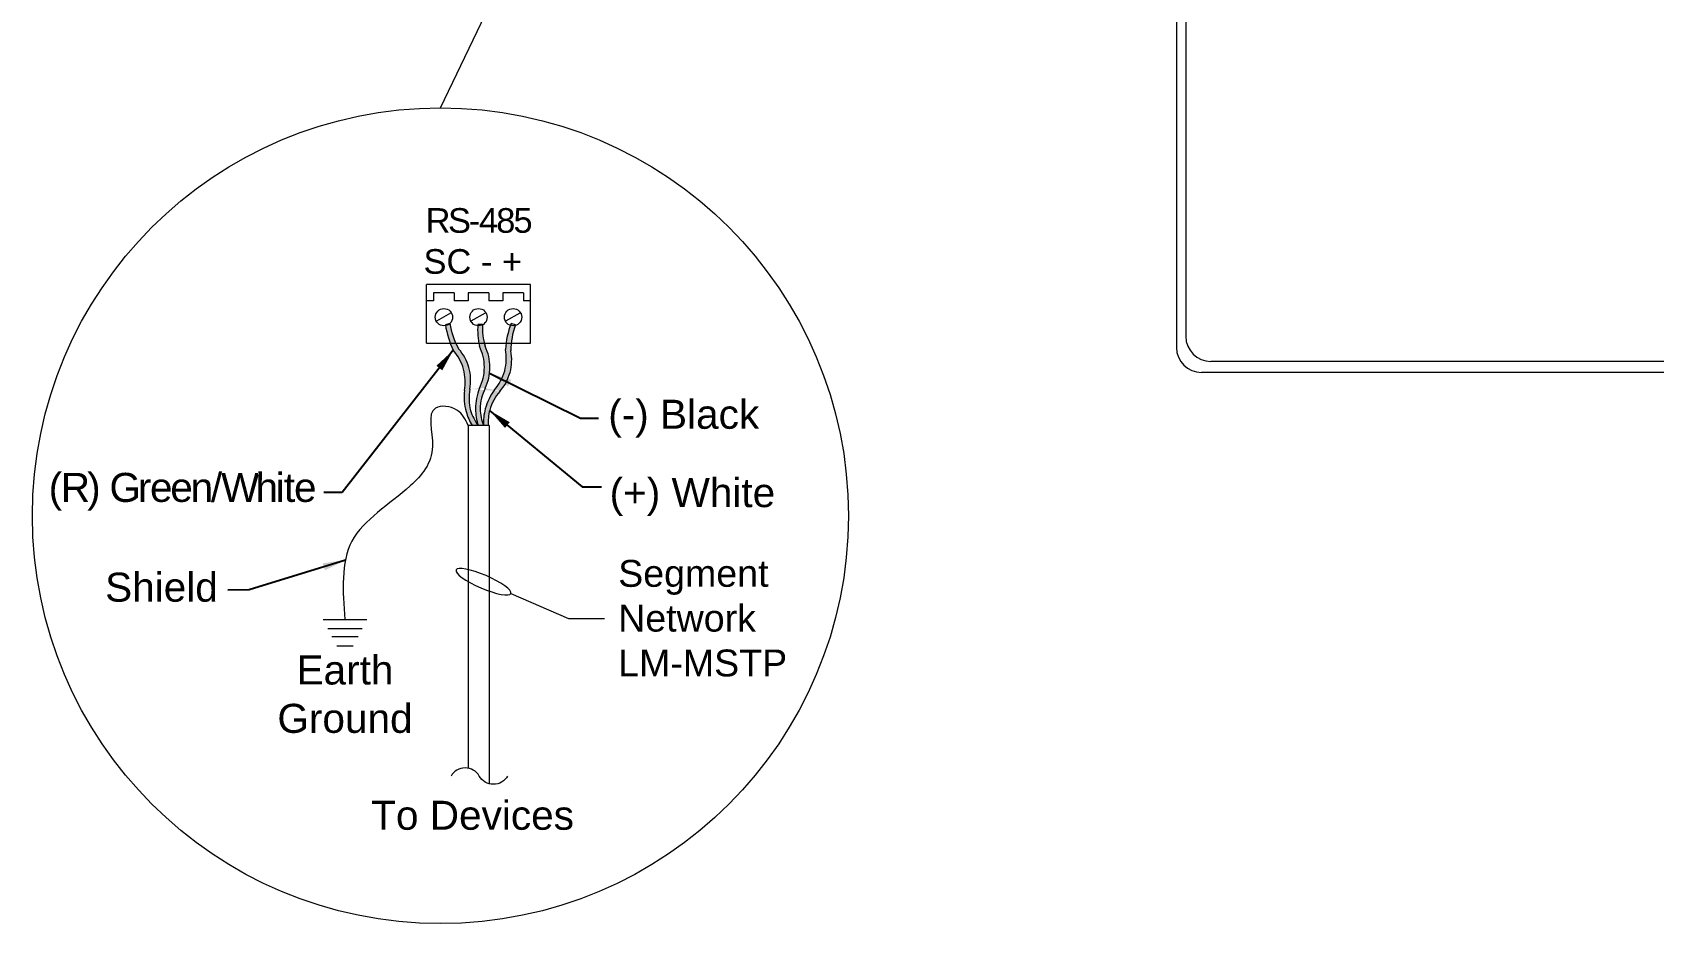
# Model space of a CAD drawing. Header units: inches. Extents: x -60 to 2005, y -577 to 104.
# Drawn here: x 1538.33 to 1560.57, y 31.03 to 43.26 of the extents above; entities that cross this region are included whole.
import ezdxf

# ---------------------------------------------------------------- set-up
doc = ezdxf.new("R2010")
doc.units = ezdxf.units.IN
doc.header["$MEASUREMENT"] = 0
doc.layers.get('0').update_dxf_attribs({"lineweight": 5})
doc.layers.add('WS_LowVoltage', color=6, linetype='Continuous', lineweight=5)
doc.styles.add('ARIAL', font='arial.ttf')
doc.dimstyles.get("Standard").update_dxf_attribs({"dimtxt": 0.18, "dimasz": 0.18, "dimexe": 0.18, "dimexo": 0.0625, "dimgap": 0.09, "dimtad": 0, "dimtih": 1, "dimtoh": 1, "dimdec": 4, "dimzin": 0, "dimdsep": 46, "dimtxsty": 'Standard', "dimcen": 0.09, "dimadec": 0, "dimazin": 0, "dimtfac": 1, "dimtdec": 4, "dimtofl": 0, "dimtmove": 0, "dimatfit": 3, "dimfxl": 1, "dimtolj": 1, "dimtzin": 0, "dimarcsym": 0})

# ---------------------------------------------------------------- blocks, each defined once
blk = doc.blocks.new('G_ENDLINE')
blk.add_lwpolyline([(0.08660254037841053, -7.744915819785092e-13, -0.5773502691867318), (5.426770144367765e-13, -4.618527782440651e-13, 0.5773502691905019), (-0.08660254037796689, -4.583000645652646e-13, 0.5773502691905019)], format="xyb")

msp = doc.modelspace()

# ---------------------------------------------------------------- hatches: boundary and pattern name
h = msp.add_hatch(color=256)
edge = h.paths.add_edge_path()
edge.add_line((1544.058728751178, 39.26432633590889), (1543.998853571506, 39.24772528470533))
edge.add_arc((1545.210825867987, 39.42883024085131), 1.225428844354921, 188.4988200317891, 205.6450511385068)
edge.add_arc((1543.602676978084, 38.45789270414684), 0.6689955890457627, 15.727372145294396, 41.19067404646472, ccw=False)
edge.add_arc((1543.60123723559, 38.46308543799597), 0.6689955890457627, -10.197437498566273, 15.265864402604109, ccw=False)
edge.add_arc((1545.024725087505, 38.26216809727373), 0.7694929859867486, 173.8469486297035, 195.4966182739494)
edge.add_arc((1545.024725087505, 38.26216809727373), 0.7694929859867486, 195.4966182739494, 211.0566181616065)
edge.add_line((1544.365532814836, 37.86519832117506), (1544.44710547874, 37.86519832117506))
edge.add_arc((1545.008283093118, 38.27588745716713), 0.6954033946575598, 196.9479963301705, 216.1979528666372, ccw=False)
edge.add_arc((1545.017695152506, 38.24194088715399), 0.6954033946575587, 169.8025625014334, 194.0452402177281, ccw=False)
edge.add_arc((1543.674848860595, 38.4834950695425), 0.668995589045761, 349.8025625014333, 375.2658644026042)
edge.add_arc((1543.676288603089, 38.47830233569334), 0.668995589045761, 15.72737214529438, 41.19067404646516)
edge.add_arc((1545.131332937442, 39.44609852566512), 1.087897453512887, 189.6184229029745, 208.9876342423386, ccw=False)
edge = h.paths.add_edge_path()
edge.add_arc((1544.238664336562, 38.76681829160572), 0.668995589045761, 345.0605592722173, 370.5238611733882)
edge.add_arc((1545.97490808383, 38.88815989244728), 1.078501713048974, 160.5013963686815, 179.9549978711915, ccw=False)
edge.add_line((1544.95825884728, 39.24814638507178), (1544.898290060848, 39.26440604975465))
edge.add_arc((1546.03274938361, 38.83731289274641), 1.212190793466118, 159.3700055532401, 176.6097834430752)
edge.add_arc((1544.164937629719, 38.78680821641098), 0.6689955890457627, -14.93944072778271, 10.523861173387786, ccw=False)
edge.add_arc((1544.166347765131, 38.79200906839856), 0.6689955890457627, 319.1357496283569, 344.59905152952734, ccw=False)
edge.add_arc((1545.288280933509, 37.89314789555499), 0.7694929859867486, 143.1801357566266, 164.8298054008724)
edge.add_arc((1545.288280933509, 37.89314789555499), 0.7694929859867486, 164.8298054008724, 182.0815589057538)
edge.add_line((1544.51929570818, 37.86519832117506), (1544.587400502415, 37.86519832117506))
edge.add_arc((1545.28113587541, 37.91333472690781), 0.6954033946575598, 166.2811834570936, 183.9692359680558, ccw=False)
edge.add_arc((1545.27191736703, 37.87933508601498), 0.6954033946575587, 139.1357496283565, 163.3784273446512, ccw=False)
edge.add_arc((1544.240074471974, 38.77201914359321), 0.668995589045761, 319.1357496283565, 344.5990515295273)
edge = h.paths.add_edge_path()
edge.add_arc((1545.358233604563, 39.20363338046405), 0.8530302222486597, 176.7837172581501, 197.1557302662799)
edge.add_arc((1543.940310986384, 38.66196169905652), 0.668995589045761, 0.2307538713449162, 25.69405577251581, ccw=False)
edge.add_arc((1543.940310986384, 38.6673503299844), 0.668995589045761, 334.30594422748396, 359.76924612865474, ccw=False)
edge.add_arc((1545.169800936949, 38.07579386759943), 0.6954033946575587, 154.305944227484, 178.5486219437788)
edge.add_arc((1545.169800936949, 38.11102107977399), 0.6954033946575598, 181.4513780562211, 200.7013345926879)
edge.add_line((1544.51929570818, 37.86519832117506), (1544.44710547874, 37.86519832117506))
edge.add_arc((1545.181979643609, 38.09340747368671), 0.7694929859867486, 180, 197.2517535048816, ccw=False)
edge.add_arc((1545.181979643609, 38.09340747368671), 0.7694929859867486, 158.3503303557542, 180, ccw=False)
edge.add_arc((1543.863922345895, 38.6673503299844), 0.6689955890457627, 334.3059442274844, 359.7692461286547)
edge.add_arc((1543.863922345895, 38.66196169905652), 0.6689955890457627, 0.2307538713449242, 25.6940557725153)
edge.add_arc((1545.397402250951, 39.17376871706028), 0.9566885041639231, 175.2384417745333, 193.402646708419, ccw=False)
edge.add_line((1544.444015491777, 39.2531827046956), (1544.50654702426, 39.25149285184699))
edge = h.paths.add_edge_path()
edge.add_arc((1545.408224713227, 38.45529218692212), 0.668995589045408, 190.062353430753, 190.5238611734474)
edge.add_arc((1544.841175707267, 38.80687199814486), 0.668995589045408, 220.7291663038299, 221.1906740465243)
edge.add_arc((1545.150637781601, 38.66735032998486), 0.668995589045408, 205.2325480298807, 205.6940557725749)

# ---------------------------------------------------------------- linework, layer by layer
for p, q in [((1543.929814268317, 42.22364313195527), (1546.246957213274, 47.03408667822265)), ((1545.164442528485, 39.79863325480261), (1543.740285230956, 39.79863325480244)), ((1543.740285230956, 38.99369965372148), (1543.740285230956, 39.79863325480261)), ((1543.834565907252, 39.68747947780281), (1543.834565907252, 39.57502533871951)), ((1544.120723653838, 39.68747947780281), (1543.834565907252, 39.68747947780281)), ((1544.120723653838, 39.68747947780281), (1544.120723653838, 39.57502533871951)), ((1544.309285006428, 39.68747947780281), (1544.309285006428, 39.57502533871957)), ((1544.595442753014, 39.68747947780287), (1544.309285006428, 39.68747947780287)), ((1544.595442753014, 39.68747947780287), (1544.595442753014, 39.57502533871957)), ((1544.784004105604, 39.68747947780287), (1544.784004105604, 39.57502533871957)), ((1545.07016185219, 39.68747947780292), (1544.784004105604, 39.68747947780287)), ((1545.07016185219, 39.68747947780292), (1545.07016185219, 39.57502533871966)), ((1545.164442528485, 38.99369965372148), (1545.164442528485, 39.79863325480261)), ((1543.834565907252, 39.57502533871951), (1543.740285230956, 39.57502533871951)), ((1544.069155842507, 39.40883698587976), (1543.874311639572, 39.29524610941093)), ((1544.309285006428, 39.57502533871957), (1544.120723653838, 39.57502533871951)), ((1544.543874941683, 39.40883698587976), (1544.349030738748, 39.29524610941093)), ((1544.784004105604, 39.57502533871957), (1544.595442753014, 39.57502533871957)), ((1545.01859404086, 39.40883698587976), (1544.823749837924, 39.29524610941093)), ((1545.164442528485, 39.57502533871966), (1545.07016185219, 39.57502533871966)), ((1544.058728751178, 39.26432633590889), (1543.998853571506, 39.24772528470533)), ((1544.50654702426, 39.25149285184705), (1544.444015491777, 39.2531827046956)), ((1544.95825884728, 39.24814638507178), (1544.898290060848, 39.26440604975471)), ((1543.740285230956, 38.99369965372148), (1545.164442528485, 38.99369965372159)), ((1544.600861807393, 37.86519832117506), (1544.310961310074, 37.86519832117506)), ((1544.310961310074, 37.86519832117506), (1544.310961310074, 33.16437356847507)), ((1544.44710547874, 37.86519832117506), (1544.365532814836, 37.86519832117506)), ((1544.51929570818, 37.86519832117506), (1544.44710547874, 37.86519832117506)), ((1544.587400502415, 37.86519832117506), (1544.51929570818, 37.86519832117506)), ((1544.600861807393, 37.86519832117506), (1544.600861807393, 32.95147663497175)), ((1544.896540078101, 35.56061582670566), (1545.688430745859, 35.22005768600826)), ((1542.31989732491, 35.20530996544915), (1542.922674000668, 35.20530996544915)), ((1542.584288304222, 35.20530996544915), (1542.658283021357, 35.20530996544915)), ((1545.688430745859, 35.22005768600826), (1546.178675738437, 35.22005768600826)), ((1542.384901392677, 35.07925936121995), (1542.857669932902, 35.07925936121995)), ((1542.441456157763, 34.96959295792931), (1542.801115167816, 34.96959295792925)), ((1542.509412983355, 34.84379964741603), (1542.733158342224, 34.84379964741603))]:
    msp.add_line(p, q)
for centre, radius in [((1543.929814268317, 36.62818865939641), 5.595454472558842), ((1543.977644780545, 39.35204154764517), 0.1186797747940498), ((1544.452363879721, 39.35204154764526), 0.1186797747940498), ((1544.927082978897, 39.35204154764534), 0.1186797747940498)]:
    msp.add_circle(centre, radius)
for centre, radius, start, end in [((1545.210825867987, 39.42883024085131), 1.225428844354921, 188.4988200317887, 205.6450511385046), ((1545.131332937442, 39.44609852566512), 1.087897453512887, 189.6184229029749, 208.9876342423411), ((1545.397402250951, 39.17376871706028), 0.9566885041639231, 175.2384417745339, 193.4026467084167), ((1545.358233604563, 39.20363338046405), 0.8530302222486597, 176.7837172581511, 197.1557302662777), ((1546.03274938361, 38.83731289274641), 1.212190793466118, 159.3700055532372, 176.6097834430757), ((1545.97490808383, 38.88815989244728), 1.078501713048974, 160.50139636868, 179.9549978711929), ((1543.676288603089, 38.47830233569334), 0.668995589045761, 15.72737214529434, 41.19067404647257), ((1543.863922345895, 38.66196169905652), 0.6689955890457627, 0.2307538713427556, 25.69405577251356), ((1543.940310986384, 38.66196169905652), 0.668995589045761, 0.2307538713427556, 25.69405577251356), ((1543.602676978084, 38.45789270414684), 0.6689955890457627, 15.72737214529434, 41.19067404646154), ((1544.164937629719, 38.78680821641098), 0.6689955890457627, 345.060559272215, 10.52386117338795), ((1544.238664336562, 38.76681829160572), 0.668995589045761, 345.060559272215, 10.52386117338795), ((1543.60123723559, 38.46308543799597), 0.6689955890457627, 349.802562501433, 15.26586440260262), ((1543.674848860595, 38.4834950695425), 0.668995589045761, 349.802562501433, 15.26586440260262), ((1543.863922345895, 38.6673503299844), 0.6689955890457627, 334.3059442274865, 359.769246128654), ((1543.940310986384, 38.6673503299844), 0.668995589045761, 334.3059442274865, 359.769246128654), ((1544.166347765131, 38.79200906839856), 0.6689955890457627, 319.1357496283561, 344.5990515295275), ((1544.240074471974, 38.77201914359321), 0.668995589045761, 319.1357496283561, 344.5990515295275), ((1545.024725087505, 38.26216809727373), 0.7694929859867486, 173.8469486297026, 195.4966182739498), ((1545.017695152506, 38.24194088715399), 0.6954033946575587, 169.802562501433, 194.0452402177281), ((1545.181979643609, 38.09340747368671), 0.7694929859867486, 158.350330355755, 180), ((1545.169800936949, 38.07579386759943), 0.6954033946575587, 154.3059442274864, 178.5486219437798), ((1545.288280933509, 37.89314789555499), 0.7694929859867486, 143.1801357566219, 164.8298054008746), ((1545.27191736703, 37.87933508601498), 0.6954033946575587, 139.1357496283561, 163.3784273446537), ((1545.024725087505, 38.26216809727373), 0.7694929859867486, 195.4966182739498, 211.0566181616132), ((1545.008283093118, 38.27588745716713), 0.6954033946575598, 196.9479963301672, 216.1979528666416), ((1545.181979643609, 38.09340747368671), 0.7694929859867486, 180, 197.2517535048799), ((1545.169800936949, 38.11102107977399), 0.6954033946575598, 181.4513780562202, 200.7013345926844), ((1545.288280933509, 37.89314789555499), 0.7694929859867486, 164.8298054008746, 182.0815589057521), ((1545.28113587541, 37.91333472690781), 0.6954033946575598, 166.2811834570933, 183.969235968055)]:
    msp.add_arc(centre, radius, start, end)
at = {"extrusion": (0, 0, -1)}
msp.add_ellipse((1544.520557613676, 35.72230972490718), major_axis=(0.3759824644245958, -0.1616938982015202), ratio=0.2226500044006698, dxfattribs=at)
msp.add_spline([(1544.310961310074, 37.86519832117506), (1544.156585822533, 38.07788658047696), (1543.863881386409, 38.10506705013717), (1543.821352903161, 37.57994338288779), (1543.515153835665, 37.03648567136929), (1542.716626746855, 36.27828606044375), (1542.621285662789, 35.20530996544915)], degree=3)
at = {"layer": 'WS_LowVoltage'}
for p, q in [((1554.024349395499, 48.98454193297928), (1554.024349395499, 38.9371720381701)), ((1554.152990390093, 49.11318292757321), (1554.152990390093, 39.08931693842362)), ((1564.556175118617, 38.74556693842351), (1554.496740390093, 38.74556693842362)), ((1564.553539330622, 38.5934220381701), (1554.368099395499, 38.5934220381701))]:
    msp.add_line(p, q, dxfattribs=at)
for centre in [(1554.368099395499, 38.9371720381701), (1554.496740390093, 39.08931693842362)]:
    msp.add_arc(centre, 0.34375, 180, 270, dxfattribs=at)

# ---------------------------------------------------------------- block references
at = {"xscale": 4.48087843585896, "yscale": 4.48087843585896, "zscale": 4.48087843585896}
msp.add_blockref('G_ENDLINE', (1544.463326259668, 33.05625945372532), dxfattribs=at)

# ---------------------------------------------------------------- texts
at = {"style": 'ARIAL'}
for s, insert, char_height, width, attachment_point in [('{\\T0.9;RS-485}', (1544.447639491878, 40.8476924870555), 0.3380185188076407, 11.16826307275302, 2), ('SC - +', (1544.373817776751, 40.28537353633959), 0.3380185188076407, 11.16826307275302, 2), ('Earth \\PGround', (1542.621285662789, 34.1772426901511), 0.3979865084731944, 10.21695450632085, 5)]:
    msp.add_mtext(s, dxfattribs=dict(at, insert=insert, char_height=char_height, width=width, attachment_point=attachment_point))
for s, insert, char_height, attachment_point in [('(-) Black', (1546.231823080329, 37.70116150443752), 0.3981457667799064, 7), ('{\\T0.9;(R) Green/White}', (1542.200482738682, 36.69754539469722), 0.3981457667799062, 9), ('(+) White', (1546.250661041514, 36.62612605140848), 0.3981457667799064, 7), ('Shield', (1540.877166081244, 35.44336090474712), 0.3981457667799064, 9)]:
    msp.add_mtext(s, dxfattribs=dict(at, insert=insert, char_height=char_height, attachment_point=attachment_point))
at = {"linetype": 'Continuous', "width": 10.21695450632085, "style": 'ARIAL'}
for s, insert, char_height, attachment_point in [('Segment \\PNetwork \\PLM-MSTP', (1546.368267320667, 35.22005768600826), 0.3686534877591725, 4), ('To Devices', (1544.371086790697, 32.51606674944617), 0.3981457667799064, 5)]:
    msp.add_mtext(s, dxfattribs=dict(at, insert=insert, char_height=char_height, attachment_point=attachment_point))

# ---------------------------------------------------------------- leaders
for points in [[(1544.106110952264, 38.89847111011312), (1542.580951100153, 36.94636793147743), (1542.333197994275, 36.9457058658125)], [(1544.60120224712, 38.58478069759155), (1545.851354718857, 37.96651645159056), (1546.099107824736, 37.96651645159056)], [(1544.60946655418, 38.06921759589), (1545.875248060725, 37.02401730203451), (1546.14153426858, 37.02401730203451)], [(1542.626701816495, 36.01873299371618), (1541.307752031187, 35.60974979064059), (1541.015527605428, 35.6090037331553)]]:
    msp.add_leader(points, dimstyle='Standard', override={"dimasz": 0.31, "dimgap": 0.09, "dimtad": 0})

doc.saveas('drawing.dxf')
